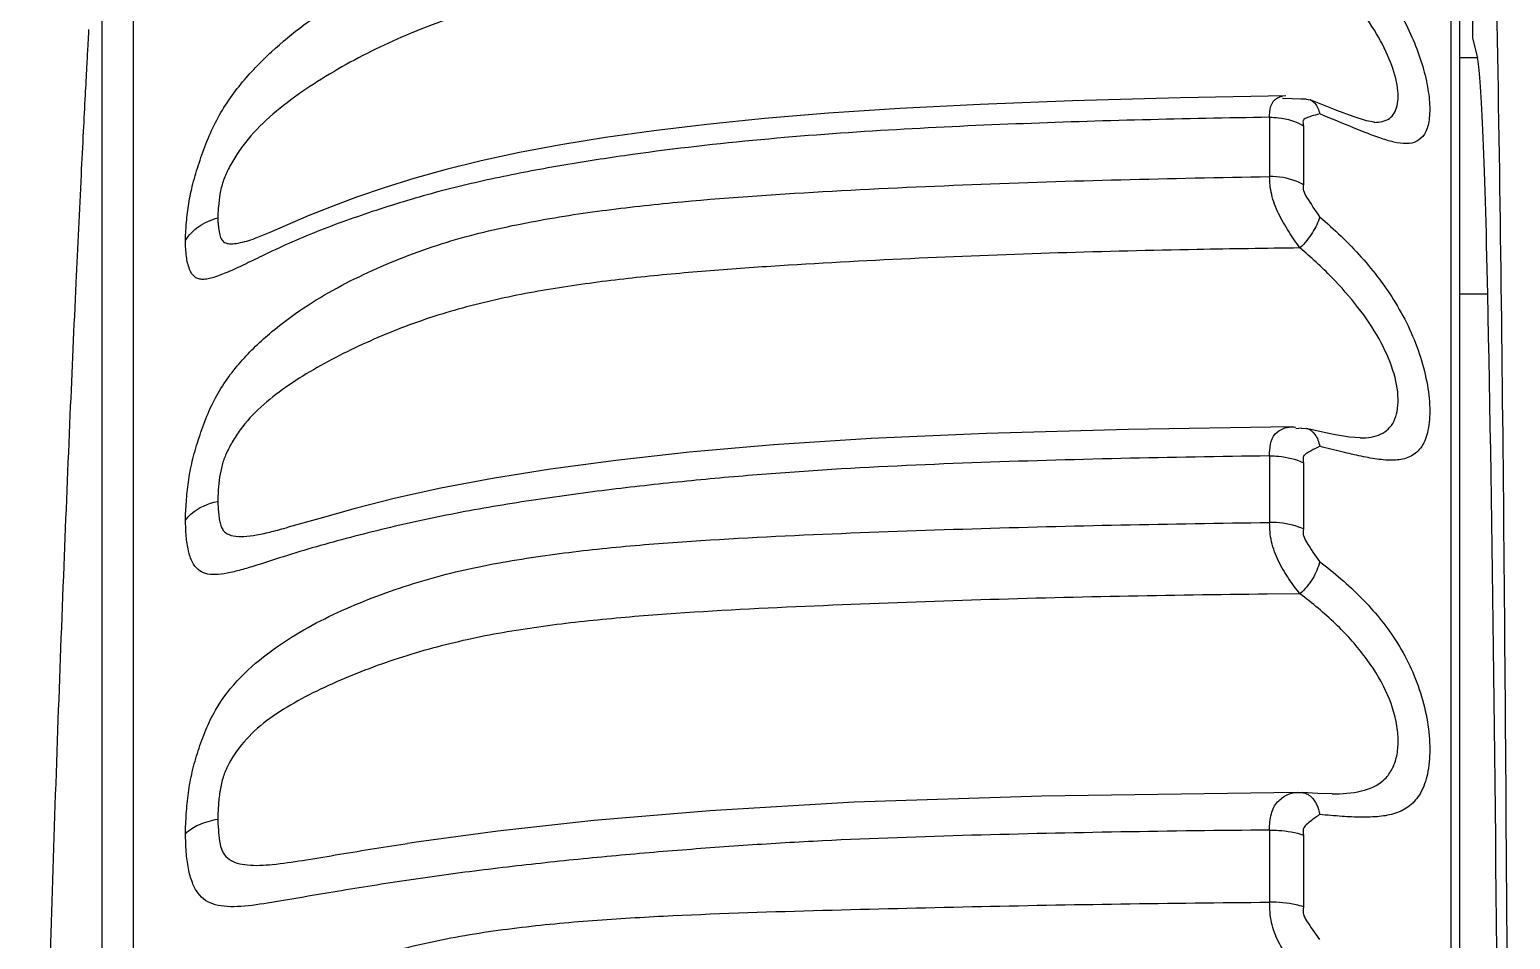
# Model space of a CAD drawing. Header units: millimetres. Extents: x 4086 to 8300, y 123 to 1549.
# Drawn here: x 7586.18 to 7594.4, y 1078.51 to 1083.56 of the extents above; entities that cross this region are included whole.
import ezdxf

# ---------------------------------------------------------------- set-up
doc = ezdxf.new("R2010")
doc.units = ezdxf.units.MM
doc.layers.add('00_COMPONENTS', color=7, linetype='Continuous')

msp = doc.modelspace()

# ---------------------------------------------------------------- linework, layer by layer
at = {"layer": '00_COMPONENTS', "color": 7, "linetype": 'Continuous'}
for p, q in [((7586.7549, 1085.2257), (7586.7549, 1083.1601)), ((7594.1218, 1085.2408), (7594.1218, 1071.5972)), ((7594.1219, 1084.6226), (7594.1223, 1073.1808)), ((7586.5808, 1084.1853), (7586.5807, 1083.4433)), ((7594.1944, 1083.9482), (7594.1942, 1083.5144)), ((7594.0734, 1083.8606), (7594.0735, 1082.8176)), ((7594.1942, 1083.5144), (7594.2208, 1083.4053)), ((7586.5807, 1083.4433), (7586.5808, 1062.1762)), ((7594.2208, 1083.4053), (7594.1219, 1083.4053)), ((7593.2691, 1083.1759), (7593.2914, 1083.1715)), ((7593.4394, 1083.1136), (7593.2914, 1083.1715)), ((7586.7549, 1083.1601), (7586.7549, 1061.1358)), ((7593.0662, 1083.0754), (7593.0662, 1082.7456)), ((7593.255, 1083.0285), (7593.2551, 1082.7003)), ((7593.6487, 1083.0472), (7593.6495, 1083.0472)), ((7594.0735, 1082.8176), (7594.0737, 1081.5109)), ((7587.4205, 1082.3985), (7587.4248, 1082.3999)), ((7594.2783, 1082.0917), (7594.122, 1082.0917)), ((7594.0737, 1081.5109), (7594.0737, 1079.9592)), ((7593.2289, 1081.3452), (7593.2118, 1081.343)), ((7593.2428, 1081.3471), (7593.2289, 1081.3452)), ((7593.2428, 1081.3473), (7593.2708, 1081.3465)), ((7593.5688, 1081.2928), (7593.5695, 1081.2928)), ((7593.0662, 1081.1931), (7593.0662, 1080.8234)), ((7593.2549, 1081.1552), (7593.255, 1080.7872)), ((7587.6151, 1080.7961), (7587.6155, 1080.7962)), ((7593.2352, 1080.4269), (7593.0535, 1080.4249)), ((7594.0737, 1079.9592), (7594.0738, 1073.1808)), ((7593.2188, 1079.3227), (7593.2352, 1079.3218)), ((7593.2353, 1079.3218), (7593.2476, 1079.3219)), ((7593.4137, 1079.3148), (7593.4142, 1079.3148)), ((7593.0662, 1079.1136), (7593.0662, 1078.713)), ((7593.255, 1079.0855), (7593.255, 1078.6868)), ((7588.2651, 1079.0373), (7588.2783, 1079.0393))]:
    msp.add_line(p, q, dxfattribs=at)
for points in [[(7593.156, 1083.1937), (7592.5724, 1083.1828), (7591.9718, 1083.1662), (7591.4594, 1083.1467), (7591.0128, 1083.1243), (7590.617, 1083.0987), (7590.262, 1083.0689), (7589.9404, 1083.0359), (7589.647, 1083.0003), (7589.3777, 1082.9623), (7589.1296, 1082.9217), (7588.9003, 1082.8788), (7588.6881, 1082.8335), (7588.4926, 1082.7856), (7588.3132, 1082.7355), (7588.1478, 1082.6839), (7587.995, 1082.6313), (7587.8542, 1082.5784), (7587.7263, 1082.5268), (7587.6115, 1082.4776), (7587.5141, 1082.4351), (7587.4393, 1082.405), (7587.4248, 1082.3999)], [(7593.269, 1083.1755), (7593.2401, 1083.1758), (7593.1926, 1083.1772), (7593.1377, 1083.1792)], [(7593.6487, 1083.0472), (7593.6466, 1083.0474), (7593.6045, 1083.0555), (7593.531, 1083.0791), (7593.4394, 1083.1136)], [(7593.1867, 1081.3547), (7592.2814, 1081.3397), (7591.4943, 1081.3173), (7590.8528, 1081.2896), (7590.3117, 1081.2548), (7589.8447, 1081.2135), (7589.4354, 1081.1684), (7589.0731, 1081.1198), (7588.7503, 1081.068), (7588.4641, 1081.0137), (7588.2121, 1080.958), (7587.9879, 1080.9012), (7587.7907, 1080.8463), (7587.6154, 1080.7964)], [(7593.5689, 1081.2929), (7593.5098, 1081.2975), (7593.4221, 1081.3128), (7593.3197, 1081.3351), (7593.2708, 1081.3465)], [(7593.2188, 1079.3227), (7591.8023, 1079.3021), (7590.7583, 1079.2693), (7589.958, 1079.2215), (7589.3132, 1079.166), (7588.7808, 1079.1071), (7588.3417, 1079.0489), (7588.2782, 1079.0397)], [(7593.4139, 1079.3148), (7593.3343, 1079.3166), (7593.2476, 1079.3219)]]:
    msp.add_lwpolyline(points, dxfattribs=at)
for centre, radius, start, end in [((7593.2674, 1083.1106), 0.0654, 56.61835, 68.54278), ((7594.494, 982.8253), 99.5318, 90.724685, 91.053088)]:
    msp.add_arc(centre, radius, start, end, dxfattribs=at)
for centre, major_axis, start_param, end_param in [((7594.2096, 1077.4204), (0.0038, 6), -0.678434, -0.071031), ((7594.1466, 1073.1384), (0.0074, 11.5), 4.590979, 5.604751)]:
    msp.add_ellipse(centre, major_axis=major_axis, ratio=0.017455, start_param=start_param, end_param=end_param, dxfattribs=at)
for points, knots in [([(7594.398, 1071.804), (7594.4039, 1074.3634), (7594.3921, 1078.8749), (7594.344, 1083.3865), (7594.2926, 1085.338)], [0, 0, 0, 0, 0.567296, 1, 1, 1, 1]), ([(7587.0454, 1082.3904), (7587.045, 1082.4048), (7587.0469, 1082.4349), (7587.0507, 1082.499), (7587.0603, 1082.5856), (7587.0816, 1082.6946), (7587.1162, 1082.8089), (7587.157, 1082.9278), (7587.2255, 1083.0855), (7587.3453, 1083.2624), (7587.5166, 1083.4399), (7587.6982, 1083.5896), (7587.8868, 1083.7153), (7588.1471, 1083.8594), (7588.4862, 1084.0072), (7588.9087, 1084.1231), (7589.3303, 1084.2036), (7589.8879, 1084.2783), (7590.5823, 1084.3363), (7591.6874, 1084.3981), (7592.5152, 1084.4214), (7593.0661, 1084.4323)], [0, 0, 0, 0, 0.00627, 0.013019, 0.027876, 0.043986, 0.061129, 0.079574, 0.098503, 0.135545, 0.171387, 0.205154, 0.237407, 0.2695, 0.334117, 0.397191, 0.459031, 0.52012, 0.641026, 0.761061, 1, 1, 1, 1]), ([(7593.3445, 1084.2097), (7593.4157, 1084.1431), (7593.5498, 1084.0061), (7593.6964, 1083.8158), (7593.7946, 1083.6525), (7593.8583, 1083.5235), (7593.9085, 1083.3927), (7593.9419, 1083.2661), (7593.958, 1083.1517), (7593.9552, 1083.0565), (7593.9336, 1082.9828), (7593.8862, 1082.9359), (7593.8221, 1082.9258), (7593.7525, 1082.9368), (7593.6748, 1082.9609), (7593.6209, 1082.9816), (7593.5926, 1082.9928)], [0, 0, 0, 0, 0.164024, 0.321966, 0.403016, 0.484375, 0.563743, 0.63845, 0.704299, 0.75747, 0.798085, 0.830495, 0.863528, 0.902827, 0.948738, 1, 1, 1, 1]), ([(7593.2352, 1084.0457), (7592.9538, 1084.0415), (7592.3912, 1084.0308), (7591.5468, 1084.0013), (7590.7021, 1083.9555), (7589.9989, 1083.9004), (7589.4389, 1083.8345), (7589.0229, 1083.764), (7588.6126, 1083.6653), (7588.2171, 1083.5166), (7587.9045, 1083.356), (7587.6708, 1083.2048), (7587.511, 1083.0811), (7587.3961, 1082.9639), (7587.3247, 1082.8622), (7587.2833, 1082.7893), (7587.2519, 1082.7193), (7587.2355, 1082.6492), (7587.2286, 1082.5913), (7587.2257, 1082.5468), (7587.2241, 1082.5259), (7587.2244, 1082.5159)], [0, 0, 0, 0, 0.128848, 0.257692, 0.386861, 0.516197, 0.580631, 0.644977, 0.709327, 0.773515, 0.837991, 0.869848, 0.900836, 0.930393, 0.944603, 0.957615, 0.968728, 0.979598, 0.99042, 0.995434, 1, 1, 1, 1]), ([(7593.6496, 1083.0472), (7593.678, 1083.0473), (7593.723, 1083.0551), (7593.7619, 1083.0983), (7593.7778, 1083.1419), (7593.7823, 1083.1952), (7593.7729, 1083.2839), (7593.7317, 1083.4101), (7593.6482, 1083.567), (7593.4913, 1083.7913), (7593.3432, 1083.9467), (7593.2352, 1084.0458)], [0, 0, 0, 0, 0.067833, 0.099384, 0.134751, 0.176655, 0.226296, 0.347013, 0.490648, 0.649764, 1, 1, 1, 1]), ([(7586.5072, 1083.5627), (7586.5064, 1083.5551), (7586.5057, 1083.5244), (7586.501, 1083.4559), (7586.4954, 1083.3421), (7586.4869, 1083.1843), (7586.4766, 1082.9838), (7586.459, 1082.6361), (7586.4338, 1082.1109), (7586.4015, 1081.3865), (7586.3675, 1080.5574), (7586.3338, 1079.6559), (7586.2915, 1078.4129), (7586.2555, 1077.1943), (7586.226, 1076.0478), (7586.2089, 1075.3224), (7586.1962, 1074.7284), (7586.1868, 1074.2881), (7586.1828, 1074.0173), (7586.1795, 1073.8952), (7586.1794, 1073.8644)], [0, 0, 0, 0, 0.002365, 0.009479, 0.021253, 0.037573, 0.058326, 0.083335, 0.145192, 0.220874, 0.307492, 0.401697, 0.499763, 0.691966, 0.778579, 0.854308, 0.91629, 0.962233, 0.990469, 1, 1, 1, 1]), ([(7593.0677, 1083.1062), (7593.0699, 1083.1272), (7593.0774, 1083.1597), (7593.1099, 1083.185), (7593.1283, 1083.1902), (7593.1378, 1083.1919)], [0, 0, 0, 0, 0.529705, 0.759173, 1, 1, 1, 1]), ([(7593.3034, 1083.1652), (7593.3086, 1083.1618), (7593.3298, 1083.1432), (7593.3405, 1083.1153), (7593.3446, 1083.0941)], [0, 0, 0, 0, 0.22361, 1, 1, 1, 1]), ([(7593.3447, 1083.0941), (7593.3287, 1083.09), (7593.3033, 1083.0833), (7593.2744, 1083.0731), (7593.2584, 1083.0657), (7593.249, 1083.0508), (7593.2536, 1083.0379), (7593.2549, 1083.0286)], [0, 0, 0, 0, 0.384592, 0.607861, 0.721464, 0.781782, 1, 1, 1, 1]), ([(7593.5926, 1082.9928), (7593.5739, 1083.0003), (7593.4911, 1083.0338), (7593.4087, 1083.0681), (7593.3447, 1083.0941)], [0, 0, 0, 0, 0.225902, 1, 1, 1, 1]), ([(7593.0661, 1083.0754), (7592.5961, 1083.068), (7591.8901, 1083.0507), (7590.948, 1083.007), (7590.2377, 1082.955), (7589.6445, 1082.8876), (7589.1684, 1082.8148), (7588.8096, 1082.7486), (7588.4528, 1082.6666), (7588.1078, 1082.5624), (7587.8306, 1082.4636), (7587.6199, 1082.3758), (7587.5185, 1082.3277), (7587.4683, 1082.3034)], [0, 0, 0, 0, 0.247835, 0.372199, 0.497148, 0.623204, 0.686841, 0.750979, 0.81553, 0.879681, 0.940893, 0.970551, 1, 1, 1, 1]), ([(7593.0661, 1083.0754), (7593.083, 1083.0757), (7593.1482, 1083.0726), (7593.2133, 1083.0532), (7593.2549, 1083.0285)], [0, 0, 0, 0, 0.25828, 1, 1, 1, 1]), ([(7587.0454, 1080.8362), (7587.045, 1080.8526), (7587.0468, 1080.8863), (7587.0507, 1080.957), (7587.0601, 1081.0501), (7587.0812, 1081.1649), (7587.1156, 1081.2818), (7587.1565, 1081.4001), (7587.2249, 1081.5528), (7587.3449, 1081.7201), (7587.517, 1081.8829), (7587.6988, 1082.018), (7587.8873, 1082.1304), (7588.1483, 1082.2586), (7588.488, 1082.3887), (7588.9096, 1082.4884), (7589.3308, 1082.5564), (7589.8884, 1082.6181), (7590.5826, 1082.6651), (7591.4127, 1082.7034), (7592.2401, 1082.7303), (7592.791, 1082.7409), (7593.0661, 1082.7456)], [0, 0, 0, 0, 0.007142, 0.014684, 0.030864, 0.047894, 0.065498, 0.083908, 0.10244, 0.138226, 0.172715, 0.205366, 0.236774, 0.268219, 0.332013, 0.394812, 0.456652, 0.51788, 0.639252, 0.759849, 0.880058, 1, 1, 1, 1]), ([(7593.2549, 1082.7003), (7593.2416, 1082.708), (7593.1825, 1082.7358), (7593.1159, 1082.7464), (7593.0662, 1082.7456)], [0, 0, 0, 0, 0.235726, 1, 1, 1, 1]), ([(7593.2352, 1082.3492), (7593.2133, 1082.3783), (7593.1825, 1082.4248), (7593.1442, 1082.4892), (7593.1054, 1082.555), (7593.0813, 1082.6263), (7593.0673, 1082.6963), (7593.0679, 1082.7298), (7593.0662, 1082.7456)], [0, 0, 0, 0, 0.249741, 0.380699, 0.513102, 0.771611, 0.891382, 1, 1, 1, 1]), ([(7593.255, 1082.7004), (7593.2541, 1082.6954), (7593.2514, 1082.6847), (7593.2549, 1082.66), (7593.2875, 1082.6051), (7593.3196, 1082.5586), (7593.3445, 1082.5227)], [0, 0, 0, 0, 0.073997, 0.161416, 0.358639, 1, 1, 1, 1]), ([(7587.0454, 1082.3904), (7587.0637, 1082.421), (7587.1174, 1082.4759), (7587.187, 1082.5063), (7587.2244, 1082.5159)], [0, 0, 0, 0, 0.480259, 1, 1, 1, 1]), ([(7587.2244, 1082.5159), (7587.2237, 1082.5082), (7587.2259, 1082.4929), (7587.2282, 1082.4643), (7587.2321, 1082.4327), (7587.2404, 1082.3998), (7587.2618, 1082.3771), (7587.2928, 1082.3706), (7587.3468, 1082.3753), (7587.3897, 1082.3884), (7587.4205, 1082.3985)], [0, 0, 0, 0, 0.075887, 0.148851, 0.280294, 0.386683, 0.473625, 0.566976, 0.684056, 1, 1, 1, 1]), ([(7593.3444, 1082.5228), (7593.3368, 1082.4918), (7593.3047, 1082.4294), (7593.2618, 1082.3749), (7593.2352, 1082.3492)], [0, 0, 0, 0, 0.463275, 1, 1, 1, 1]), ([(7593.3445, 1082.5227), (7593.4262, 1082.4525), (7593.581, 1082.3046), (7593.778, 1082.0455), (7593.894, 1081.7984), (7593.9453, 1081.5916), (7593.9603, 1081.4495), (7593.9498, 1081.3297), (7593.9139, 1081.2364), (7593.8456, 1081.1814), (7593.7623, 1081.166), (7593.6718, 1081.1725), (7593.5728, 1081.1909), (7593.4628, 1081.2165), (7593.3859, 1081.236), (7593.3446, 1081.2465)], [0, 0, 0, 0, 0.155385, 0.308071, 0.467391, 0.545022, 0.614978, 0.672524, 0.717597, 0.754952, 0.793396, 0.836899, 0.885541, 0.938503, 1, 1, 1, 1]), ([(7587.4683, 1082.3034), (7587.4353, 1082.2874), (7587.3729, 1082.2568), (7587.2851, 1082.2159), (7587.2187, 1082.1894), (7587.1725, 1082.177), (7587.1441, 1082.1732), (7587.1191, 1082.1755), (7587.0884, 1082.19), (7587.062, 1082.2359), (7587.051, 1082.2912), (7587.0457, 1082.3454), (7587.0458, 1082.375), (7587.0454, 1082.3904)], [0, 0, 0, 0, 0.17889, 0.339712, 0.4732, 0.527322, 0.573074, 0.612309, 0.648783, 0.734492, 0.855326, 0.924993, 1, 1, 1, 1]), ([(7592.6648, 1082.3403), (7592.4072, 1082.3355), (7591.8921, 1082.3233), (7591.1188, 1082.2932), (7590.4744, 1082.2596), (7589.9594, 1082.2231), (7589.5749, 1082.1892), (7589.1928, 1082.142), (7588.815, 1082.0766), (7588.445, 1081.9817), (7588.0902, 1081.8473), (7587.8092, 1081.7086), (7587.6013, 1081.578), (7587.4618, 1081.4695), (7587.3643, 1081.3641), (7587.3056, 1081.2732), (7587.2708, 1081.208), (7587.2465, 1081.1423), (7587.2338, 1081.0743), (7587.228, 1081.0169), (7587.2255, 1080.9722), (7587.2241, 1080.9508), (7587.2244, 1080.9405)], [0, 0, 0, 0, 0.129788, 0.25965, 0.389902, 0.45495, 0.51978, 0.58439, 0.648863, 0.712913, 0.776533, 0.839699, 0.870454, 0.900123, 0.928557, 0.942239, 0.95452, 0.965736, 0.977429, 0.989226, 0.994803, 1, 1, 1, 1]), ([(7593.5695, 1081.2929), (7593.59, 1081.293), (7593.6289, 1081.2957), (7593.6832, 1081.3111), (7593.7283, 1081.3406), (7593.7603, 1081.3858), (7593.778, 1081.4434), (7593.7843, 1081.5402), (7593.7551, 1081.68), (7593.6761, 1081.8519), (7593.5587, 1082.0243), (7593.4103, 1082.1931), (7593.2964, 1082.2973), (7593.2352, 1082.3492)], [0, 0, 0, 0, 0.044762, 0.084778, 0.12201, 0.160209, 0.203008, 0.252215, 0.370589, 0.510026, 0.663438, 0.824633, 1, 1, 1, 1]), ([(7593.0662, 1081.1932), (7593.0665, 1081.2352), (7593.0721, 1081.304), (7593.1381, 1081.3467), (7593.1709, 1081.3545), (7593.1866, 1081.3547)], [0, 0, 0, 0, 0.559611, 0.789532, 1, 1, 1, 1]), ([(7593.2708, 1081.3465), (7593.2896, 1081.3421), (7593.3266, 1081.3124), (7593.3404, 1081.27), (7593.3446, 1081.2465)], [0, 0, 0, 0, 0.446889, 1, 1, 1, 1]), ([(7593.0661, 1081.1932), (7592.7909, 1081.1897), (7592.2399, 1081.1803), (7591.4125, 1081.1566), (7590.7215, 1081.1257), (7590.1674, 1081.085), (7589.75, 1081.046), (7589.331, 1080.9982), (7588.9111, 1080.9393), (7588.4935, 1080.8674), (7588.1531, 1080.7901), (7587.8905, 1080.7219), (7587.7036, 1080.6692), (7587.5531, 1080.6219), (7587.437, 1080.5839), (7587.3554, 1080.5593), (7587.2808, 1080.541), (7587.2151, 1080.5321), (7587.1584, 1080.5355), (7587.1109, 1080.5593), (7587.0785, 1080.6063), (7587.0589, 1080.6705), (7587.0467, 1080.7491), (7587.0461, 1080.8063), (7587.0454, 1080.8362)], [0, 0, 0, 0, 0.130911, 0.26208, 0.393724, 0.459838, 0.526275, 0.593108, 0.660378, 0.727935, 0.79456, 0.826359, 0.856973, 0.886867, 0.901406, 0.91508, 0.927388, 0.937914, 0.94652, 0.954031, 0.962267, 0.972883, 0.98576, 1, 1, 1, 1]), ([(7593.0661, 1081.1931), (7593.083, 1081.1934), (7593.1474, 1081.1909), (7593.212, 1081.1758), (7593.2549, 1081.1552)], [0, 0, 0, 0, 0.261357, 1, 1, 1, 1]), ([(7593.3446, 1081.2465), (7593.3286, 1081.2388), (7593.303, 1081.2261), (7593.2739, 1081.209), (7593.2582, 1081.1974), (7593.2494, 1081.1798), (7593.2536, 1081.1656), (7593.2549, 1081.1552)], [0, 0, 0, 0, 0.376283, 0.598246, 0.715221, 0.779745, 1, 1, 1, 1]), ([(7587.0454, 1080.8362), (7587.0545, 1080.8488), (7587.1026, 1080.9004), (7587.1712, 1080.9291), (7587.2244, 1080.9405)], [0, 0, 0, 0, 0.222498, 1, 1, 1, 1]), ([(7587.2244, 1080.9405), (7587.2239, 1080.9343), (7587.2251, 1080.9216), (7587.227, 1080.8972), (7587.2293, 1080.8681), (7587.2333, 1080.8359), (7587.2397, 1080.8077), (7587.2503, 1080.7842), (7587.2717, 1080.7603), (7587.3137, 1080.7448), (7587.3733, 1080.7446), (7587.4447, 1080.7543), (7587.5267, 1080.7726), (7587.5846, 1080.788), (7587.615, 1080.7963)], [0, 0, 0, 0, 0.034966, 0.069941, 0.136372, 0.196796, 0.250063, 0.296264, 0.33825, 0.425227, 0.533594, 0.6677, 0.824751, 1, 1, 1, 1]), ([(7587.0454, 1079.0936), (7587.045, 1079.1115), (7587.0468, 1079.148), (7587.0506, 1079.2235), (7587.0599, 1079.3209), (7587.0809, 1079.4388), (7587.1151, 1079.5554), (7587.1561, 1079.6703), (7587.2245, 1079.8144), (7587.3451, 1079.9681), (7587.5179, 1080.1119), (7587.6998, 1080.229), (7587.8882, 1080.3252), (7588.1497, 1080.4343), (7588.4901, 1080.5434), (7588.9105, 1080.6244), (7589.3313, 1080.6783), (7589.8888, 1080.7256), (7590.5829, 1080.7603), (7591.4129, 1080.7898), (7592.2401, 1080.8113), (7592.791, 1080.8196), (7593.0662, 1080.8234)], [0, 0, 0, 0, 0.007875, 0.016062, 0.033244, 0.050859, 0.068588, 0.086623, 0.104443, 0.13853, 0.171448, 0.202904, 0.233463, 0.264304, 0.327447, 0.390197, 0.452276, 0.51388, 0.636174, 0.757774, 0.879015, 1, 1, 1, 1]), ([(7593.2549, 1080.7872), (7593.2415, 1080.7934), (7593.181, 1080.8159), (7593.1157, 1080.824), (7593.0662, 1080.8234)], [0, 0, 0, 0, 0.230504, 1, 1, 1, 1]), ([(7593.2352, 1080.4269), (7593.2129, 1080.4533), (7593.182, 1080.4967), (7593.144, 1080.558), (7593.1048, 1080.6235), (7593.0808, 1080.6966), (7593.0672, 1080.7699), (7593.0678, 1080.8061), (7593.0662, 1080.8234)], [0, 0, 0, 0, 0.235673, 0.362339, 0.492595, 0.754788, 0.88133, 1, 1, 1, 1]), ([(7593.255, 1080.7873), (7593.2541, 1080.7816), (7593.2514, 1080.7695), (7593.2545, 1080.7432), (7593.2868, 1080.6873), (7593.3195, 1080.6413), (7593.3444, 1080.6059)], [0, 0, 0, 0, 0.083086, 0.177088, 0.374769, 1, 1, 1, 1]), ([(7593.3444, 1080.6059), (7593.3373, 1080.5723), (7593.3073, 1080.5068), (7593.2628, 1080.4506), (7593.2352, 1080.427)], [0, 0, 0, 0, 0.485795, 1, 1, 1, 1]), ([(7593.3445, 1080.6059), (7593.4258, 1080.5437), (7593.581, 1080.4115), (7593.7805, 1080.1703), (7593.8959, 1079.9291), (7593.9459, 1079.7194), (7593.9604, 1079.5671), (7593.949, 1079.432), (7593.9134, 1079.3219), (7593.8492, 1079.2443), (7593.7658, 1079.2026), (7593.6733, 1079.1866), (7593.5734, 1079.1842), (7593.4629, 1079.1893), (7593.386, 1079.1963), (7593.3447, 1079.2003)], [0, 0, 0, 0, 0.145739, 0.28902, 0.442669, 0.521148, 0.595062, 0.65951, 0.712942, 0.757241, 0.798965, 0.842683, 0.889988, 0.940959, 1, 1, 1, 1]), ([(7593.0535, 1080.4249), (7592.7798, 1080.4217), (7592.2323, 1080.4142), (7591.4107, 1080.3927), (7590.5891, 1080.3626), (7589.9052, 1080.3292), (7589.361, 1080.2865), (7588.9577, 1080.2386), (7588.5614, 1080.1681), (7588.1795, 1080.0581), (7587.8758, 1079.939), (7587.6492, 1079.8236), (7587.4951, 1079.7265), (7587.366, 1079.6098), (7587.2892, 1079.4957), (7587.2494, 1079.4), (7587.2347, 1079.3258), (7587.2283, 1079.2618), (7587.2256, 1079.2108), (7587.2241, 1079.186), (7587.2244, 1079.174)], [0, 0, 0, 0, 0.13035, 0.260665, 0.391299, 0.521786, 0.586615, 0.651128, 0.715108, 0.778031, 0.84003, 0.870099, 0.899, 0.926529, 0.952353, 0.963694, 0.975667, 0.988209, 0.994278, 1, 1, 1, 1]), ([(7593.4141, 1079.3148), (7593.4687, 1079.3152), (7593.5697, 1079.3196), (7593.6886, 1079.3708), (7593.7477, 1079.4458), (7593.7739, 1079.5174), (7593.7833, 1079.6011), (7593.7728, 1079.7294), (7593.7162, 1079.8987), (7593.5951, 1080.0895), (7593.4317, 1080.2686), (7593.3039, 1080.3749), (7593.2352, 1080.427)], [0, 0, 0, 0, 0.10537, 0.194448, 0.238251, 0.286153, 0.339897, 0.399785, 0.533553, 0.679738, 0.833404, 1, 1, 1, 1]), ([(7593.0662, 1079.1136), (7593.0664, 1079.1441), (7593.0697, 1079.1881), (7593.088, 1079.2411), (7593.1093, 1079.2714), (7593.1356, 1079.2933), (7593.1702, 1079.3149), (7593.1999, 1079.3226), (7593.2188, 1079.3227)], [0, 0, 0, 0, 0.316015, 0.451771, 0.576756, 0.695308, 0.803879, 1, 1, 1, 1]), ([(7593.2717, 1079.3158), (7593.2809, 1079.3117), (7593.32, 1079.2846), (7593.3385, 1079.2363), (7593.3446, 1079.2003)], [0, 0, 0, 0, 0.217319, 1, 1, 1, 1]), ([(7587.0454, 1079.0935), (7587.0656, 1079.1152), (7587.1239, 1079.1508), (7587.1883, 1079.1681), (7587.2244, 1079.174)], [0, 0, 0, 0, 0.447225, 1, 1, 1, 1]), ([(7587.2244, 1079.174), (7587.2234, 1079.1616), (7587.2266, 1079.137), (7587.2292, 1079.0909), (7587.2346, 1079.0396), (7587.2512, 1078.9858), (7587.2865, 1078.9481), (7587.3343, 1078.9273), (7587.4158, 1078.9142), (7587.5383, 1078.9213), (7587.7006, 1078.9455), (7587.9457, 1078.9868), (7588.1354, 1079.0186), (7588.265, 1079.0377)], [0, 0, 0, 0, 0.030328, 0.059849, 0.11267, 0.156108, 0.194283, 0.234386, 0.280677, 0.39455, 0.531201, 0.680802, 1, 1, 1, 1]), ([(7593.3447, 1079.2004), (7593.3285, 1079.1891), (7593.3029, 1079.1705), (7593.2712, 1079.1455), (7593.2518, 1079.1242), (7593.2522, 1079.1024), (7593.2542, 1079.0914), (7593.2549, 1079.0855)], [0, 0, 0, 0, 0.375691, 0.599465, 0.783975, 0.88717, 1, 1, 1, 1]), ([(7593.0661, 1079.1136), (7592.5152, 1079.1088), (7591.6876, 1079.0954), (7590.7216, 1079.0628), (7590.1675, 1079.0302), (7589.7502, 1078.9992), (7589.3314, 1078.9623), (7588.9117, 1078.9183), (7588.5626, 1078.8754), (7588.2863, 1078.8359), (7588.0849, 1078.805), (7587.8909, 1078.7734), (7587.7043, 1078.7421), (7587.5262, 1078.7113), (7587.3844, 1078.689), (7587.2797, 1078.6866), (7587.2127, 1078.6953), (7587.1551, 1078.7194), (7587.1104, 1078.7632), (7587.0793, 1078.8253), (7587.0591, 1078.9035), (7587.0468, 1078.9949), (7587.0461, 1079.0599), (7587.0454, 1079.0936)], [0, 0, 0, 0, 0.260747, 0.391678, 0.457398, 0.523401, 0.589728, 0.656371, 0.723085, 0.756152, 0.788471, 0.819487, 0.849195, 0.878012, 0.905055, 0.916974, 0.927491, 0.936806, 0.945984, 0.956464, 0.969275, 0.98407, 1, 1, 1, 1]), ([(7593.0661, 1079.1136), (7593.083, 1079.1138), (7593.1467, 1079.1119), (7593.2107, 1079.1012), (7593.2549, 1079.0855)], [0, 0, 0, 0, 0.264109, 1, 1, 1, 1]), ([(7587.0454, 1077.2054), (7587.045, 1077.2243), (7587.0468, 1077.2628), (7587.0506, 1077.3413), (7587.0597, 1077.4406), (7587.0805, 1077.5585), (7587.1146, 1077.6721), (7587.1557, 1077.7807), (7587.2243, 1077.9131), (7587.346, 1078.0496), (7587.5193, 1078.1702), (7587.701, 1078.2662), (7587.8891, 1078.3439), (7588.1513, 1078.4311), (7588.4922, 1078.5165), (7588.9114, 1078.5771), (7589.3317, 1078.6156), (7589.8892, 1078.6472), (7590.5831, 1078.6688), (7591.413, 1078.6888), (7592.2402, 1078.7044), (7592.791, 1078.7101), (7593.0662, 1078.713)], [0, 0, 0, 0, 0.008449, 0.017113, 0.034939, 0.052775, 0.070272, 0.087582, 0.104381, 0.136382, 0.167611, 0.197883, 0.227664, 0.258001, 0.320731, 0.383673, 0.446215, 0.508406, 0.632014, 0.754983, 0.877615, 1, 1, 1, 1]), ([(7593.2549, 1078.6868), (7593.2413, 1078.6913), (7593.1797, 1078.7078), (7593.1155, 1078.7134), (7593.0662, 1078.7129)], [0, 0, 0, 0, 0.225841, 1, 1, 1, 1]), ([(7593.2352, 1078.3261), (7593.2126, 1078.349), (7593.1815, 1078.3883), (7593.1437, 1078.4452), (7593.1042, 1078.5085), (7593.0804, 1078.5817), (7593.0672, 1078.6567), (7593.0678, 1078.6945), (7593.0662, 1078.713)], [0, 0, 0, 0, 0.222791, 0.345426, 0.473652, 0.738927, 0.871759, 1, 1, 1, 1]), ([(7593.2549, 1078.6868), (7593.2541, 1078.6805), (7593.2515, 1078.6675), (7593.2542, 1078.6401), (7593.2862, 1078.5846), (7593.3195, 1078.5401), (7593.3445, 1078.506)], [0, 0, 0, 0, 0.091394, 0.191268, 0.389243, 1, 1, 1, 1])]:
    msp.add_open_spline(points, degree=3, knots=knots, dxfattribs=at)
for points in [[(7593.0662, 1083.0754), (7593.0663, 1083.0857), (7593.0667, 1083.096), (7593.0677, 1083.1062)], [(7593.1866, 1081.3547), (7593.1949, 1081.3548), (7593.2031, 1081.354), (7593.2112, 1081.3525)], [(7593.2476, 1079.3219), (7593.2558, 1079.3212), (7593.2641, 1079.3191), (7593.2717, 1079.3158)]]:
    msp.add_open_spline(points, degree=3, dxfattribs=at)

doc.saveas('drawing.dxf')
